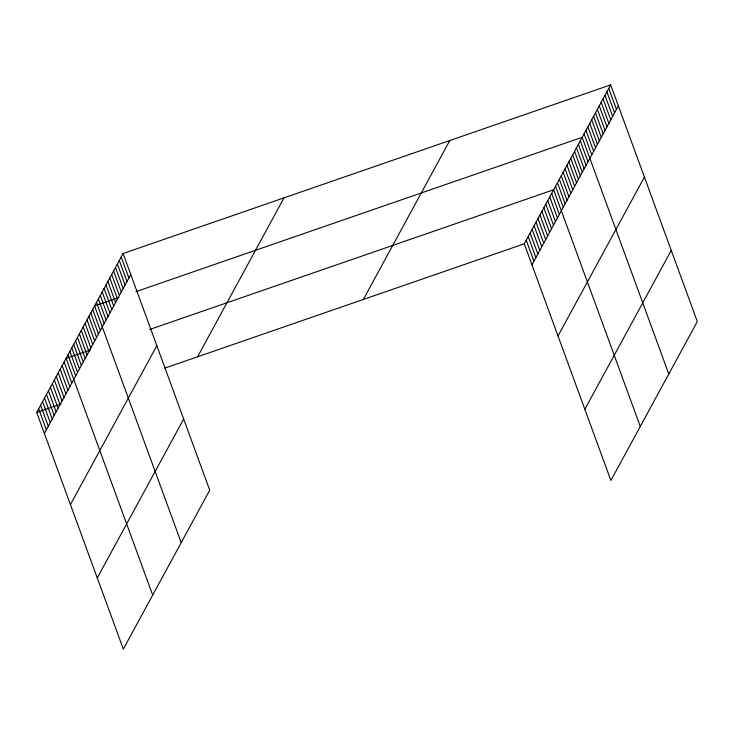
<?xml version="1.0" encoding="UTF-8"?>
<svg xmlns="http://www.w3.org/2000/svg" width="734" height="734" viewBox="0 0 734 734"><rect width="100%" height="100%" fill="white"/><g stroke="black" fill="none" stroke-linecap="round" stroke-linejoin="round"><path stroke-width="1.1" d="M123.101 253.505L209.722 490.202L123.321 649.122L36.7 412.435L123.101 253.505L610.679 84.878L697.3 321.565L610.899 480.495L524.278 243.798L610.679 84.878M44.389 433.436L130.79 274.516M70.436 504.616L156.837 345.686M197.602 356.779L284.003 197.859M97.273 577.942L183.674 419.022M363.376 299.444L449.777 140.524M531.966 264.8L618.367 105.88M558.014 335.979L644.415 177.059M584.851 409.315L671.252 250.395M118.936 297.536L94.585 305.95L181.206 542.646M135.873 291.673L582.172 137.322L668.784 374.01M90.42 349.98L66.078 358.394L152.69 595.091M149.699 329.474L553.656 189.767L640.277 426.463M36.7 412.435L61.05 404.012M164.783 368.129L524.278 243.798M608.78 88.374L616.468 109.375M606.88 91.869L614.569 112.871M604.981 95.365L612.67 116.367M603.082 98.861L610.761 119.862M601.183 102.356L608.862 123.367M599.274 105.852L606.963 126.863M597.375 109.348L605.064 130.358M595.476 112.843L603.164 133.854M593.577 116.339L601.265 137.35M591.677 119.844L599.357 140.845M589.769 123.34L597.458 144.341M587.87 126.835L595.558 147.837M585.971 130.331L593.659 151.332M584.071 133.827L591.76 154.828M580.273 140.818L587.952 161.819M578.364 144.314L586.053 165.315M576.465 147.809L584.154 168.811M574.566 151.305L582.255 172.306M572.667 154.801L580.355 175.811M570.768 158.296L578.447 179.307M568.868 161.792L576.548 182.803M566.96 165.288L574.649 186.298M565.061 168.783L572.749 189.794M563.161 172.288L570.85 193.29M561.262 175.784L568.951 196.785M559.363 179.28L567.043 200.281M557.455 182.775L565.143 203.777M555.555 186.271L563.244 207.272M551.702 193.372L559.381 214.374M549.738 196.969L557.427 217.97M547.784 200.575L555.473 221.576M545.821 204.171L553.509 225.182M543.866 207.777L551.555 228.779M541.903 211.383L549.592 232.384M539.949 214.979L547.637 235.99M537.985 218.585L545.674 239.587M536.031 222.182L543.72 243.193M534.077 225.788L541.756 246.789M532.113 229.393L539.802 250.395M530.159 232.99L537.839 254.001M528.196 236.596L535.884 257.597M526.241 240.202L533.93 261.203M121.202 257.001L128.89 278.012M119.303 260.497L126.991 281.507M117.403 263.992L125.083 285.003M115.495 267.497L123.184 288.499M113.596 270.993L121.284 291.994M111.696 274.488L119.385 295.49M109.797 277.984L117.486 298.986M107.898 281.48L115.577 302.481M105.999 284.976L113.678 305.977M104.09 288.471L111.779 309.473M102.191 291.967L109.88 312.968M100.292 295.463L107.981 316.464M98.393 298.958L106.081 319.96M96.493 302.454L104.173 323.465M92.686 309.445L100.374 330.456M90.787 312.941L98.475 333.952M88.887 316.437L96.576 337.447M86.988 319.941L94.677 340.943M85.089 323.437L92.768 344.439M83.181 326.933L90.869 347.934M81.281 330.428L88.97 351.43M79.382 333.924L87.071 354.926M77.483 337.42L85.172 358.421M75.584 340.915L83.263 361.917M73.684 344.411L81.364 365.413M71.776 347.907L79.465 368.908M69.877 351.402L77.565 372.413M67.978 354.898L75.666 375.909M64.115 362L71.804 383.001M62.161 365.605L69.849 386.607M60.197 369.202L67.886 390.213M58.243 372.808L65.932 393.809M56.289 376.404L63.968 397.415M54.325 380.01L62.014 401.012M52.371 383.616L60.05 404.618M50.407 387.213L58.096 408.223M48.453 390.818L56.142 411.82M46.49 394.415L54.178 415.426M44.535 398.021L52.224 419.022M42.572 401.626L50.261 422.628M40.618 405.223L48.306 426.234M38.654 408.829L46.343 429.83"/></g></svg>
